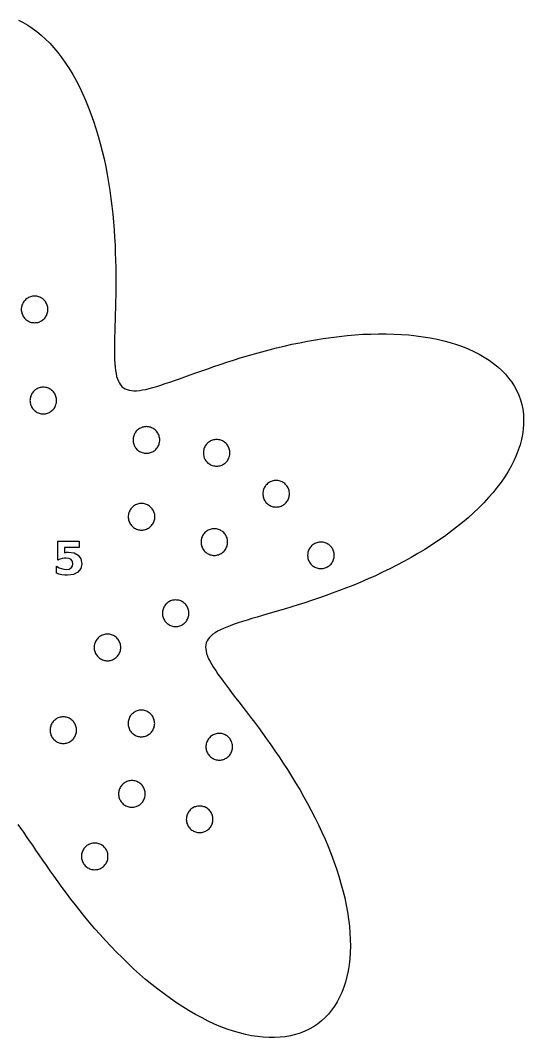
# Model space of a CAD drawing. Header units: millimetres. Extents: x 0 to 471, y 12 to 280.
# Drawn here: x 183.6 to 236.6, y 172.3 to 279.3 of the extents above; entities that cross this region are included whole.
import ezdxf

# ---------------------------------------------------------------- set-up
doc = ezdxf.new("R2010")
doc.units = ezdxf.units.MM
doc.layers.add('CUT', color=1, linetype='Continuous')
doc.layers.add('ENGRAVE', color=7, linetype='Continuous')

msp = doc.modelspace()

# ---------------------------------------------------------------- linework, layer by layer
at = {"layer": 'CUT'}
msp.add_lwpolyline([(183.44, 279.33), (183.93, 279.09), (184.42, 278.81), (184.9, 278.5), (185.37, 278.16), (185.84, 277.78), (186.29, 277.36), (186.74, 276.92), (187.17, 276.44), (187.59, 275.94), (188, 275.4), (188.4, 274.84), (188.79, 274.25), (189.16, 273.64), (189.52, 273), (189.86, 272.33), (190.19, 271.65), (190.5, 270.94), (190.8, 270.22), (191.08, 269.48), (191.35, 268.72), (191.6, 267.95), (191.84, 267.16), (192.06, 266.37), (192.27, 265.56), (192.45, 264.75), (192.63, 263.93), (192.79, 263.1), (192.93, 262.27), (193.06, 261.44), (193.18, 260.6), (193.28, 259.77), (193.37, 258.94), (193.45, 258.12), (193.51, 257.3), (193.56, 256.49), (193.61, 255.68), (193.64, 254.89), (193.66, 254.11), (193.68, 253.34), (193.69, 252.58), (193.69, 251.84), (193.69, 251.12), (193.68, 250.41), (193.67, 249.72), (193.65, 249.05), (193.63, 248.41), (193.62, 247.78), (193.6, 247.18), (193.58, 246.59), (193.57, 246.04), (193.56, 245.5), (193.55, 245), (193.55, 244.51), (193.55, 244.06), (193.57, 243.63), (193.59, 243.22), (193.62, 242.85), (193.66, 242.5), (193.72, 242.18), (193.78, 241.88), (193.86, 241.61), (193.96, 241.37), (194.07, 241.16), (194.19, 240.97), (194.34, 240.81), (194.5, 240.67), (194.68, 240.56), (194.87, 240.48), (195.09, 240.42), (195.33, 240.38), (195.59, 240.36), (195.87, 240.37), (196.17, 240.4), (196.49, 240.45), (196.84, 240.51), (197.2, 240.6), (197.59, 240.7), (198.01, 240.82), (198.44, 240.96), (198.9, 241.11), (199.38, 241.27), (199.88, 241.45), (200.41, 241.63), (200.96, 241.83), (201.53, 242.03), (202.12, 242.24), (202.73, 242.46), (203.36, 242.68), (204.01, 242.9), (204.68, 243.13), (205.37, 243.36), (206.07, 243.59), (206.79, 243.81), (207.53, 244.03), (208.28, 244.25), (209.05, 244.47), (209.82, 244.67), (210.61, 244.87), (211.41, 245.07), (212.22, 245.25), (213.04, 245.42), (213.86, 245.58), (214.69, 245.73), (215.52, 245.86), (216.35, 245.98), (217.19, 246.08), (218.02, 246.17), (218.86, 246.24), (219.69, 246.3), (220.51, 246.33), (221.33, 246.35), (222.14, 246.35), (222.95, 246.33), (223.74, 246.29), (224.52, 246.23), (225.29, 246.15), (226.04, 246.05), (226.78, 245.93), (227.49, 245.78), (228.19, 245.62), (228.87, 245.44), (229.53, 245.23), (230.17, 245.01), (230.78, 244.76), (231.37, 244.49), (231.93, 244.21), (232.46, 243.9), (232.96, 243.58), (233.44, 243.24), (233.88, 242.88), (234.29, 242.5), (234.68, 242.1), (235.02, 241.69), (235.34, 241.26), (235.62, 240.82), (235.87, 240.37), (236.08, 239.9), (236.26, 239.42), (236.4, 238.92), (236.5, 238.42), (236.57, 237.91), (236.6, 237.38), (236.6, 236.85), (236.56, 236.31), (236.48, 235.77), (236.37, 235.22), (236.22, 234.67), (236.04, 234.11), (235.82, 233.55), (235.57, 232.99), (235.28, 232.43), (234.97, 231.87), (234.62, 231.32), (234.23, 230.76), (233.82, 230.21), (233.38, 229.66), (232.91, 229.12), (232.41, 228.58), (231.89, 228.05), (231.34, 227.52), (230.77, 227.01), (230.17, 226.5), (229.55, 226), (228.91, 225.51), (228.26, 225.03), (227.58, 224.57), (226.89, 224.11), (226.19, 223.67), (225.47, 223.23), (224.75, 222.82), (224.01, 222.41), (223.27, 222.01), (222.51, 221.63), (221.76, 221.27), (221, 220.91), (220.24, 220.57), (220.24, 220.57), (219.48, 220.24), (218.72, 219.93), (217.96, 219.63), (217.21, 219.34), (216.47, 219.06), (215.73, 218.8), (215, 218.54), (214.29, 218.3), (213.58, 218.07), (212.89, 217.85), (212.22, 217.64), (211.56, 217.44), (210.92, 217.25), (210.3, 217.06), (209.7, 216.89), (209.12, 216.72), (208.56, 216.55), (208.02, 216.4), (207.51, 216.24), (207.03, 216.09), (206.57, 215.94), (206.14, 215.8), (205.73, 215.65), (205.36, 215.5), (205.01, 215.36), (204.69, 215.21), (204.4, 215.06), (204.14, 214.9), (203.91, 214.75), (203.71, 214.58), (203.54, 214.41), (203.4, 214.23), (203.29, 214.05), (203.21, 213.85), (203.16, 213.65), (203.14, 213.43), (203.15, 213.21), (203.19, 212.97), (203.25, 212.72), (203.35, 212.46), (203.46, 212.18), (203.61, 211.89), (203.78, 211.58), (203.98, 211.26), (204.2, 210.92), (204.44, 210.56), (204.7, 210.19), (204.99, 209.8), (205.29, 209.39), (205.61, 208.97), (205.95, 208.53), (206.3, 208.07), (206.67, 207.59), (207.06, 207.09), (207.45, 206.58), (207.86, 206.04), (208.27, 205.5), (208.69, 204.93), (209.12, 204.35), (209.56, 203.75), (209.99, 203.13), (210.43, 202.5), (210.87, 201.85), (211.31, 201.19), (211.75, 200.51), (212.19, 199.82), (212.61, 199.12), (213.04, 198.41), (213.45, 197.69), (213.86, 196.95), (214.25, 196.21), (214.64, 195.46), (215.01, 194.71), (215.37, 193.94), (215.71, 193.18), (216.03, 192.41), (216.34, 191.63), (216.63, 190.86), (216.9, 190.09), (217.15, 189.31), (217.38, 188.54), (217.59, 187.78), (217.77, 187.02), (217.93, 186.26), (218.07, 185.52), (218.18, 184.78), (218.27, 184.05), (218.33, 183.33), (218.36, 182.63), (218.37, 181.94), (218.35, 181.27), (218.31, 180.61), (218.24, 179.97), (218.14, 179.35), (218.01, 178.75), (217.86, 178.17), (217.68, 177.61), (217.48, 177.08), (217.24, 176.57), (216.99, 176.08), (216.7, 175.62), (216.39, 175.19), (216.06, 174.79), (215.7, 174.41), (215.32, 174.07), (214.92, 173.75), (214.49, 173.46), (214.05, 173.21), (213.58, 172.99), (213.09, 172.79), (212.59, 172.63), (212.06, 172.51), (211.52, 172.41), (210.97, 172.35), (210.39, 172.32), (209.81, 172.32), (209.21, 172.35), (208.6, 172.42), (207.98, 172.52), (207.35, 172.65), (206.71, 172.81), (206.06, 173), (205.41, 173.22), (204.75, 173.47), (204.09, 173.75), (203.42, 174.05), (202.76, 174.39), (202.09, 174.75), (201.42, 175.14), (200.75, 175.55), (200.09, 175.98), (199.43, 176.44), (198.77, 176.91), (198.12, 177.41), (197.47, 177.92), (196.83, 178.45), (196.2, 179), (195.57, 179.56), (194.96, 180.14), (194.36, 180.73), (193.76, 181.32), (193.18, 181.93), (192.61, 182.54), (192.05, 183.16), (191.5, 183.78), (190.97, 184.41), (190.44, 185.03), (189.94, 185.66), (189.44, 186.28), (188.97, 186.9), (188.5, 187.51), (188.05, 188.12), (187.61, 188.72), (187.19, 189.31), (186.78, 189.88), (186.39, 190.45), (186.01, 191), (185.64, 191.53), (185.29, 192.05), (184.95, 192.55), (184.62, 193.03), (184.3, 193.49), (184, 193.92), (183.7, 194.34), (183.42, 194.73)], dxfattribs=at)
for points in [[(186.44, 248.39), (186.48, 248.49), (186.51, 248.6), (186.53, 248.7), (186.55, 248.81), (186.55, 248.92), (186.55, 249.03), (186.53, 249.14), (186.51, 249.25), (186.48, 249.36), (186.44, 249.46), (186.4, 249.56), (186.34, 249.65), (186.28, 249.75), (186.21, 249.83), (186.14, 249.91), (186.06, 249.99), (185.97, 250.06), (185.88, 250.12), (185.78, 250.17), (185.69, 250.22), (185.58, 250.25), (185.48, 250.28), (185.37, 250.31), (185.26, 250.32), (185.15, 250.32), (185.04, 250.32), (184.93, 250.31), (184.82, 250.28), (184.72, 250.25), (184.61, 250.22), (184.51, 250.17), (184.42, 250.12), (184.33, 250.06), (184.24, 249.99), (184.16, 249.91), (184.08, 249.83), (184.02, 249.75), (183.96, 249.65), (183.9, 249.56), (183.86, 249.46), (183.82, 249.36), (183.79, 249.25), (183.77, 249.14), (183.75, 249.03), (183.75, 248.92), (183.75, 248.81), (183.77, 248.7), (183.79, 248.6), (183.82, 248.49), (183.86, 248.39), (183.9, 248.29), (183.96, 248.19), (184.02, 248.1), (184.08, 248.01), (184.16, 247.93), (184.24, 247.86), (184.33, 247.79), (184.42, 247.73), (184.51, 247.68), (184.61, 247.63), (184.72, 247.59), (184.82, 247.56), (184.93, 247.54), (185.04, 247.53), (185.15, 247.52), (185.26, 247.53), (185.37, 247.54), (185.48, 247.56), (185.58, 247.59), (185.69, 247.63), (185.78, 247.68), (185.88, 247.73), (185.97, 247.79), (186.06, 247.86), (186.14, 247.93), (186.21, 248.01), (186.28, 248.1), (186.34, 248.19), (186.4, 248.29), (186.44, 248.39)], [(187.39, 238.9), (187.42, 239.01), (187.45, 239.11), (187.46, 239.22), (187.46, 239.33), (187.46, 239.44), (187.45, 239.55), (187.42, 239.66), (187.39, 239.77), (187.36, 239.87), (187.31, 239.97), (187.26, 240.07), (187.2, 240.16), (187.13, 240.24), (187.05, 240.32), (186.97, 240.4), (186.89, 240.47), (186.79, 240.53), (186.7, 240.58), (186.6, 240.63), (186.5, 240.67), (186.39, 240.69), (186.28, 240.72), (186.17, 240.73), (186.06, 240.73), (185.95, 240.73), (185.84, 240.72), (185.74, 240.69), (185.63, 240.67), (185.53, 240.63), (185.43, 240.58), (185.33, 240.53), (185.24, 240.47), (185.15, 240.4), (185.07, 240.32), (185, 240.24), (184.93, 240.16), (184.87, 240.07), (184.82, 239.97), (184.77, 239.87), (184.73, 239.77), (184.7, 239.66), (184.68, 239.55), (184.67, 239.44), (184.66, 239.33), (184.67, 239.22), (184.68, 239.11), (184.7, 239.01), (184.73, 238.9), (184.77, 238.8), (184.82, 238.7), (184.87, 238.6), (184.93, 238.51), (185, 238.42), (185.07, 238.34), (185.15, 238.27), (185.24, 238.2), (185.33, 238.14), (185.43, 238.09), (185.53, 238.04), (185.63, 238), (185.74, 237.97), (185.84, 237.95), (185.95, 237.94), (186.06, 237.93), (186.17, 237.94), (186.28, 237.95), (186.39, 237.97), (186.5, 238), (186.6, 238.04), (186.7, 238.09), (186.79, 238.14), (186.89, 238.2), (186.97, 238.27), (187.05, 238.34), (187.13, 238.42), (187.2, 238.51), (187.26, 238.6), (187.31, 238.7), (187.36, 238.8), (187.39, 238.9)], [(198.24, 234.75), (198.27, 234.86), (198.3, 234.97), (198.31, 235.08), (198.31, 235.19), (198.31, 235.3), (198.3, 235.41), (198.27, 235.51), (198.24, 235.62), (198.21, 235.72), (198.16, 235.82), (198.11, 235.92), (198.05, 236.01), (197.98, 236.1), (197.9, 236.18), (197.82, 236.25), (197.74, 236.32), (197.64, 236.38), (197.55, 236.43), (197.45, 236.48), (197.35, 236.52), (197.24, 236.55), (197.13, 236.57), (197.02, 236.58), (196.91, 236.59), (196.8, 236.58), (196.69, 236.57), (196.59, 236.55), (196.48, 236.52), (196.38, 236.48), (196.28, 236.43), (196.18, 236.38), (196.09, 236.32), (196, 236.25), (195.92, 236.18), (195.85, 236.1), (195.78, 236.01), (195.72, 235.92), (195.67, 235.82), (195.62, 235.72), (195.58, 235.62), (195.55, 235.51), (195.53, 235.41), (195.52, 235.3), (195.51, 235.19), (195.52, 235.08), (195.53, 234.97), (195.55, 234.86), (195.58, 234.75), (195.62, 234.65), (195.67, 234.55), (195.72, 234.46), (195.78, 234.36), (195.85, 234.28), (195.92, 234.2), (196, 234.12), (196.09, 234.05), (196.18, 233.99), (196.28, 233.94), (196.38, 233.89), (196.48, 233.86), (196.59, 233.83), (196.69, 233.8), (196.8, 233.79), (196.91, 233.79), (197.02, 233.79), (197.13, 233.8), (197.24, 233.83), (197.35, 233.86), (197.45, 233.89), (197.55, 233.94), (197.64, 233.99), (197.74, 234.05), (197.82, 234.12), (197.9, 234.2), (197.98, 234.28), (198.05, 234.36), (198.11, 234.46), (198.16, 234.55), (198.21, 234.65), (198.24, 234.75)], [(205.63, 233.4), (205.66, 233.5), (205.68, 233.61), (205.69, 233.72), (205.7, 233.83), (205.69, 233.94), (205.68, 234.05), (205.66, 234.16), (205.63, 234.26), (205.59, 234.36), (205.55, 234.46), (205.49, 234.56), (205.43, 234.65), (205.36, 234.74), (205.29, 234.82), (205.21, 234.89), (205.12, 234.96), (205.03, 235.02), (204.93, 235.08), (204.83, 235.12), (204.73, 235.16), (204.63, 235.19), (204.52, 235.21), (204.41, 235.22), (204.3, 235.23), (204.19, 235.22), (204.08, 235.21), (203.97, 235.19), (203.87, 235.16), (203.76, 235.12), (203.66, 235.08), (203.57, 235.02), (203.48, 234.96), (203.39, 234.89), (203.31, 234.82), (203.23, 234.74), (203.17, 234.65), (203.1, 234.56), (203.05, 234.46), (203, 234.36), (202.97, 234.26), (202.94, 234.16), (202.92, 234.05), (202.9, 233.94), (202.9, 233.83), (202.9, 233.72), (202.92, 233.61), (202.94, 233.5), (202.97, 233.4), (203, 233.29), (203.05, 233.19), (203.1, 233.1), (203.17, 233.01), (203.23, 232.92), (203.31, 232.84), (203.39, 232.76), (203.48, 232.7), (203.57, 232.64), (203.66, 232.58), (203.76, 232.54), (203.87, 232.5), (203.97, 232.47), (204.08, 232.45), (204.19, 232.43), (204.3, 232.43), (204.41, 232.43), (204.52, 232.45), (204.63, 232.47), (204.73, 232.5), (204.83, 232.54), (204.93, 232.58), (205.03, 232.64), (205.12, 232.7), (205.21, 232.76), (205.29, 232.84), (205.36, 232.92), (205.43, 233.01), (205.49, 233.1), (205.55, 233.19), (205.59, 233.29), (205.63, 233.4)], [(211.89, 229.1), (211.92, 229.21), (211.94, 229.31), (211.95, 229.42), (211.96, 229.53), (211.95, 229.64), (211.94, 229.75), (211.92, 229.86), (211.89, 229.97), (211.85, 230.07), (211.81, 230.17), (211.75, 230.26), (211.69, 230.36), (211.62, 230.44), (211.55, 230.52), (211.47, 230.6), (211.38, 230.67), (211.29, 230.73), (211.19, 230.78), (211.09, 230.83), (210.99, 230.86), (210.89, 230.89), (210.78, 230.92), (210.67, 230.93), (210.56, 230.93), (210.45, 230.93), (210.34, 230.92), (210.23, 230.89), (210.13, 230.86), (210.02, 230.83), (209.92, 230.78), (209.83, 230.73), (209.74, 230.67), (209.65, 230.6), (209.57, 230.52), (209.49, 230.44), (209.43, 230.36), (209.37, 230.26), (209.31, 230.17), (209.27, 230.07), (209.23, 229.97), (209.2, 229.86), (209.18, 229.75), (209.16, 229.64), (209.16, 229.53), (209.16, 229.42), (209.18, 229.31), (209.2, 229.21), (209.23, 229.1), (209.27, 229), (209.31, 228.9), (209.37, 228.8), (209.43, 228.71), (209.49, 228.62), (209.57, 228.54), (209.65, 228.47), (209.74, 228.4), (209.83, 228.34), (209.92, 228.29), (210.02, 228.24), (210.13, 228.2), (210.23, 228.17), (210.34, 228.15), (210.45, 228.14), (210.56, 228.13), (210.67, 228.14), (210.78, 228.15), (210.89, 228.17), (210.99, 228.2), (211.09, 228.24), (211.19, 228.29), (211.29, 228.34), (211.38, 228.4), (211.47, 228.47), (211.55, 228.54), (211.62, 228.62), (211.69, 228.71), (211.75, 228.8), (211.81, 228.9), (211.85, 229), (211.89, 229.1)], [(197.73, 226.68), (197.76, 226.78), (197.78, 226.89), (197.79, 227), (197.79, 227.11), (197.79, 227.22), (197.78, 227.33), (197.76, 227.44), (197.73, 227.54), (197.69, 227.64), (197.64, 227.74), (197.59, 227.84), (197.53, 227.93), (197.46, 228.02), (197.38, 228.1), (197.3, 228.17), (197.22, 228.24), (197.13, 228.3), (197.03, 228.36), (196.93, 228.4), (196.83, 228.44), (196.72, 228.47), (196.61, 228.49), (196.5, 228.5), (196.39, 228.51), (196.28, 228.5), (196.17, 228.49), (196.07, 228.47), (195.96, 228.44), (195.86, 228.4), (195.76, 228.36), (195.66, 228.3), (195.57, 228.24), (195.48, 228.17), (195.4, 228.1), (195.33, 228.02), (195.26, 227.93), (195.2, 227.84), (195.15, 227.74), (195.1, 227.64), (195.06, 227.54), (195.03, 227.44), (195.01, 227.33), (195, 227.22), (194.99, 227.11), (195, 227), (195.01, 226.89), (195.03, 226.78), (195.06, 226.68), (195.1, 226.57), (195.15, 226.47), (195.2, 226.38), (195.26, 226.29), (195.33, 226.2), (195.4, 226.12), (195.48, 226.04), (195.57, 225.98), (195.66, 225.92), (195.76, 225.86), (195.86, 225.82), (195.96, 225.78), (196.07, 225.75), (196.17, 225.73), (196.28, 225.71), (196.39, 225.71), (196.5, 225.71), (196.61, 225.73), (196.72, 225.75), (196.83, 225.78), (196.93, 225.82), (197.03, 225.86), (197.13, 225.92), (197.22, 225.98), (197.3, 226.04), (197.38, 226.12), (197.46, 226.2), (197.53, 226.29), (197.59, 226.38), (197.64, 226.47), (197.69, 226.57), (197.73, 226.68)], [(205.39, 224.02), (205.42, 224.12), (205.44, 224.23), (205.45, 224.34), (205.46, 224.45), (205.45, 224.56), (205.44, 224.67), (205.42, 224.78), (205.39, 224.88), (205.35, 224.99), (205.3, 225.09), (205.25, 225.18), (205.19, 225.27), (205.12, 225.36), (205.05, 225.44), (204.96, 225.51), (204.88, 225.58), (204.79, 225.64), (204.69, 225.7), (204.59, 225.74), (204.49, 225.78), (204.38, 225.81), (204.27, 225.83), (204.17, 225.85), (204.06, 225.85), (203.95, 225.85), (203.84, 225.83), (203.73, 225.81), (203.62, 225.78), (203.52, 225.74), (203.42, 225.7), (203.32, 225.64), (203.23, 225.58), (203.15, 225.51), (203.07, 225.44), (202.99, 225.36), (202.92, 225.27), (202.86, 225.18), (202.81, 225.09), (202.76, 224.99), (202.72, 224.88), (202.69, 224.78), (202.67, 224.67), (202.66, 224.56), (202.66, 224.45), (202.66, 224.34), (202.67, 224.23), (202.69, 224.12), (202.72, 224.02), (202.76, 223.91), (202.81, 223.81), (202.86, 223.72), (202.92, 223.63), (202.99, 223.54), (203.07, 223.46), (203.15, 223.39), (203.23, 223.32), (203.32, 223.26), (203.42, 223.2), (203.52, 223.16), (203.62, 223.12), (203.73, 223.09), (203.84, 223.07), (203.95, 223.05), (204.06, 223.05), (204.17, 223.05), (204.27, 223.07), (204.38, 223.09), (204.49, 223.12), (204.59, 223.16), (204.69, 223.2), (204.79, 223.26), (204.88, 223.32), (204.96, 223.39), (205.05, 223.46), (205.12, 223.54), (205.19, 223.63), (205.25, 223.72), (205.3, 223.81), (205.35, 223.91), (205.39, 224.02)], [(216.61, 222.62), (216.64, 222.72), (216.66, 222.83), (216.67, 222.94), (216.67, 223.05), (216.67, 223.16), (216.66, 223.27), (216.64, 223.38), (216.61, 223.48), (216.57, 223.59), (216.52, 223.69), (216.47, 223.78), (216.41, 223.87), (216.34, 223.96), (216.26, 224.04), (216.18, 224.11), (216.1, 224.18), (216.01, 224.24), (215.91, 224.3), (215.81, 224.34), (215.71, 224.38), (215.6, 224.41), (215.49, 224.43), (215.38, 224.45), (215.27, 224.45), (215.16, 224.45), (215.05, 224.43), (214.95, 224.41), (214.84, 224.38), (214.74, 224.34), (214.64, 224.3), (214.54, 224.24), (214.45, 224.18), (214.36, 224.11), (214.28, 224.04), (214.21, 223.96), (214.14, 223.87), (214.08, 223.78), (214.03, 223.69), (213.98, 223.59), (213.94, 223.48), (213.91, 223.38), (213.89, 223.27), (213.88, 223.16), (213.87, 223.05), (213.88, 222.94), (213.89, 222.83), (213.91, 222.72), (213.94, 222.62), (213.98, 222.51), (214.03, 222.41), (214.08, 222.32), (214.14, 222.23), (214.21, 222.14), (214.28, 222.06), (214.36, 221.99), (214.45, 221.92), (214.54, 221.86), (214.64, 221.8), (214.74, 221.76), (214.84, 221.72), (214.95, 221.69), (215.05, 221.67), (215.16, 221.65), (215.27, 221.65), (215.38, 221.65), (215.49, 221.67), (215.6, 221.69), (215.71, 221.72), (215.81, 221.76), (215.91, 221.8), (216.01, 221.86), (216.1, 221.92), (216.18, 221.99), (216.26, 222.06), (216.34, 222.14), (216.41, 222.23), (216.47, 222.32), (216.52, 222.41), (216.57, 222.51), (216.61, 222.62)], [(201.32, 216.53), (201.35, 216.63), (201.37, 216.74), (201.39, 216.85), (201.39, 216.96), (201.39, 217.07), (201.37, 217.18), (201.35, 217.29), (201.32, 217.39), (201.28, 217.49), (201.24, 217.59), (201.18, 217.69), (201.12, 217.78), (201.05, 217.87), (200.98, 217.95), (200.9, 218.02), (200.81, 218.09), (200.72, 218.15), (200.63, 218.21), (200.53, 218.25), (200.42, 218.29), (200.32, 218.32), (200.21, 218.34), (200.1, 218.35), (199.99, 218.36), (199.88, 218.35), (199.77, 218.34), (199.66, 218.32), (199.56, 218.29), (199.45, 218.25), (199.35, 218.21), (199.26, 218.15), (199.17, 218.09), (199.08, 218.02), (199, 217.95), (198.93, 217.87), (198.86, 217.78), (198.8, 217.69), (198.74, 217.59), (198.7, 217.49), (198.66, 217.39), (198.63, 217.29), (198.61, 217.18), (198.59, 217.07), (198.59, 216.96), (198.59, 216.85), (198.61, 216.74), (198.63, 216.63), (198.66, 216.53), (198.7, 216.42), (198.74, 216.32), (198.8, 216.23), (198.86, 216.14), (198.93, 216.05), (199, 215.97), (199.08, 215.89), (199.17, 215.83), (199.26, 215.77), (199.35, 215.71), (199.45, 215.67), (199.56, 215.63), (199.66, 215.6), (199.77, 215.58), (199.88, 215.56), (199.99, 215.56), (200.1, 215.56), (200.21, 215.58), (200.32, 215.6), (200.42, 215.63), (200.53, 215.67), (200.63, 215.71), (200.72, 215.77), (200.81, 215.83), (200.9, 215.89), (200.98, 215.97), (201.05, 216.05), (201.12, 216.14), (201.18, 216.23), (201.24, 216.32), (201.28, 216.42), (201.32, 216.53)], [(194.15, 212.93), (194.18, 213.04), (194.2, 213.15), (194.21, 213.26), (194.22, 213.37), (194.21, 213.48), (194.2, 213.58), (194.18, 213.69), (194.15, 213.8), (194.11, 213.9), (194.06, 214), (194.01, 214.1), (193.95, 214.19), (193.88, 214.27), (193.81, 214.36), (193.73, 214.43), (193.64, 214.5), (193.55, 214.56), (193.45, 214.61), (193.35, 214.66), (193.25, 214.7), (193.14, 214.73), (193.04, 214.75), (192.93, 214.76), (192.82, 214.77), (192.71, 214.76), (192.6, 214.75), (192.49, 214.73), (192.38, 214.7), (192.28, 214.66), (192.18, 214.61), (192.09, 214.56), (191.99, 214.5), (191.91, 214.43), (191.83, 214.36), (191.75, 214.27), (191.68, 214.19), (191.62, 214.1), (191.57, 214), (191.52, 213.9), (191.49, 213.8), (191.46, 213.69), (191.43, 213.58), (191.42, 213.48), (191.42, 213.37), (191.42, 213.26), (191.43, 213.15), (191.46, 213.04), (191.49, 212.93), (191.52, 212.83), (191.57, 212.73), (191.62, 212.63), (191.68, 212.54), (191.75, 212.46), (191.83, 212.38), (191.91, 212.3), (191.99, 212.23), (192.09, 212.17), (192.18, 212.12), (192.28, 212.07), (192.38, 212.03), (192.49, 212), (192.6, 211.98), (192.71, 211.97), (192.82, 211.97), (192.93, 211.97), (193.04, 211.98), (193.14, 212), (193.25, 212.03), (193.35, 212.07), (193.45, 212.12), (193.55, 212.17), (193.64, 212.23), (193.73, 212.3), (193.81, 212.38), (193.88, 212.46), (193.95, 212.54), (194.01, 212.63), (194.06, 212.73), (194.11, 212.83), (194.15, 212.93)], [(197.71, 204.93), (197.74, 205.04), (197.76, 205.14), (197.77, 205.25), (197.78, 205.36), (197.77, 205.47), (197.76, 205.58), (197.74, 205.69), (197.71, 205.8), (197.67, 205.9), (197.63, 206), (197.57, 206.09), (197.51, 206.19), (197.44, 206.27), (197.37, 206.35), (197.29, 206.43), (197.2, 206.5), (197.11, 206.56), (197.01, 206.61), (196.91, 206.66), (196.81, 206.69), (196.7, 206.72), (196.6, 206.75), (196.49, 206.76), (196.38, 206.76), (196.27, 206.76), (196.16, 206.75), (196.05, 206.72), (195.95, 206.69), (195.84, 206.66), (195.74, 206.61), (195.65, 206.56), (195.55, 206.5), (195.47, 206.43), (195.39, 206.35), (195.31, 206.27), (195.25, 206.19), (195.18, 206.09), (195.13, 206), (195.08, 205.9), (195.05, 205.8), (195.02, 205.69), (195, 205.58), (194.98, 205.47), (194.98, 205.36), (194.98, 205.25), (195, 205.14), (195.02, 205.04), (195.05, 204.93), (195.08, 204.83), (195.13, 204.73), (195.18, 204.63), (195.25, 204.54), (195.31, 204.45), (195.39, 204.37), (195.47, 204.3), (195.55, 204.23), (195.65, 204.17), (195.74, 204.12), (195.84, 204.07), (195.95, 204.03), (196.05, 204), (196.16, 203.98), (196.27, 203.97), (196.38, 203.96), (196.49, 203.97), (196.6, 203.98), (196.7, 204), (196.81, 204.03), (196.91, 204.07), (197.01, 204.12), (197.11, 204.17), (197.2, 204.23), (197.29, 204.3), (197.37, 204.37), (197.44, 204.45), (197.51, 204.54), (197.57, 204.63), (197.63, 204.73), (197.67, 204.83), (197.71, 204.93)], [(189.5, 204.23), (189.53, 204.34), (189.55, 204.44), (189.56, 204.55), (189.57, 204.66), (189.56, 204.77), (189.55, 204.88), (189.53, 204.99), (189.5, 205.09), (189.46, 205.2), (189.41, 205.3), (189.36, 205.39), (189.3, 205.48), (189.23, 205.57), (189.16, 205.65), (189.08, 205.73), (188.99, 205.79), (188.9, 205.86), (188.8, 205.91), (188.7, 205.96), (188.6, 205.99), (188.49, 206.02), (188.39, 206.04), (188.28, 206.06), (188.17, 206.06), (188.06, 206.06), (187.95, 206.04), (187.84, 206.02), (187.73, 205.99), (187.63, 205.96), (187.53, 205.91), (187.44, 205.86), (187.34, 205.79), (187.26, 205.73), (187.18, 205.65), (187.1, 205.57), (187.03, 205.48), (186.97, 205.39), (186.92, 205.3), (186.87, 205.2), (186.84, 205.09), (186.81, 204.99), (186.78, 204.88), (186.77, 204.77), (186.77, 204.66), (186.77, 204.55), (186.78, 204.44), (186.81, 204.34), (186.84, 204.23), (186.87, 204.13), (186.92, 204.03), (186.97, 203.93), (187.03, 203.84), (187.1, 203.75), (187.18, 203.67), (187.26, 203.6), (187.34, 203.53), (187.44, 203.47), (187.53, 203.41), (187.63, 203.37), (187.73, 203.33), (187.84, 203.3), (187.95, 203.28), (188.06, 203.27), (188.17, 203.26), (188.28, 203.27), (188.39, 203.28), (188.49, 203.3), (188.6, 203.33), (188.7, 203.37), (188.8, 203.41), (188.9, 203.47), (188.99, 203.53), (189.08, 203.6), (189.16, 203.67), (189.23, 203.75), (189.3, 203.84), (189.36, 203.93), (189.41, 204.03), (189.46, 204.13), (189.5, 204.23)], [(205.91, 202.48), (205.94, 202.59), (205.96, 202.7), (205.97, 202.81), (205.98, 202.91), (205.97, 203.02), (205.96, 203.13), (205.94, 203.24), (205.91, 203.35), (205.87, 203.45), (205.82, 203.55), (205.77, 203.65), (205.71, 203.74), (205.64, 203.82), (205.57, 203.9), (205.49, 203.98), (205.4, 204.05), (205.31, 204.11), (205.21, 204.16), (205.11, 204.21), (205.01, 204.25), (204.9, 204.28), (204.8, 204.3), (204.69, 204.31), (204.58, 204.31), (204.47, 204.31), (204.36, 204.3), (204.25, 204.28), (204.14, 204.25), (204.04, 204.21), (203.94, 204.16), (203.84, 204.11), (203.75, 204.05), (203.67, 203.98), (203.59, 203.9), (203.51, 203.82), (203.44, 203.74), (203.38, 203.65), (203.33, 203.55), (203.28, 203.45), (203.24, 203.35), (203.21, 203.24), (203.19, 203.13), (203.18, 203.02), (203.18, 202.91), (203.18, 202.81), (203.19, 202.7), (203.21, 202.59), (203.24, 202.48), (203.28, 202.38), (203.33, 202.28), (203.38, 202.18), (203.44, 202.09), (203.51, 202.01), (203.59, 201.92), (203.67, 201.85), (203.75, 201.78), (203.84, 201.72), (203.94, 201.67), (204.04, 201.62), (204.14, 201.58), (204.25, 201.55), (204.36, 201.53), (204.47, 201.52), (204.58, 201.51), (204.69, 201.52), (204.8, 201.53), (204.9, 201.55), (205.01, 201.58), (205.11, 201.62), (205.21, 201.67), (205.31, 201.72), (205.4, 201.78), (205.49, 201.85), (205.57, 201.92), (205.64, 202.01), (205.71, 202.09), (205.77, 202.18), (205.82, 202.28), (205.87, 202.38), (205.91, 202.48)], [(196.72, 197.52), (196.75, 197.63), (196.77, 197.74), (196.78, 197.85), (196.79, 197.96), (196.78, 198.07), (196.77, 198.17), (196.75, 198.28), (196.72, 198.39), (196.68, 198.49), (196.63, 198.59), (196.58, 198.69), (196.52, 198.78), (196.45, 198.86), (196.38, 198.95), (196.29, 199.02), (196.21, 199.09), (196.12, 199.15), (196.02, 199.2), (195.92, 199.25), (195.82, 199.29), (195.71, 199.32), (195.6, 199.34), (195.5, 199.35), (195.39, 199.36), (195.28, 199.35), (195.17, 199.34), (195.06, 199.32), (194.95, 199.29), (194.85, 199.25), (194.75, 199.2), (194.65, 199.15), (194.56, 199.09), (194.48, 199.02), (194.4, 198.95), (194.32, 198.86), (194.25, 198.78), (194.19, 198.69), (194.14, 198.59), (194.09, 198.49), (194.05, 198.39), (194.02, 198.28), (194, 198.17), (193.99, 198.07), (193.99, 197.96), (193.99, 197.85), (194, 197.74), (194.02, 197.63), (194.05, 197.52), (194.09, 197.42), (194.14, 197.32), (194.19, 197.22), (194.25, 197.13), (194.32, 197.05), (194.4, 196.97), (194.48, 196.89), (194.56, 196.82), (194.65, 196.76), (194.75, 196.71), (194.85, 196.66), (194.95, 196.62), (195.06, 196.59), (195.17, 196.57), (195.28, 196.56), (195.39, 196.56), (195.5, 196.56), (195.6, 196.57), (195.71, 196.59), (195.82, 196.62), (195.92, 196.66), (196.02, 196.71), (196.12, 196.76), (196.21, 196.82), (196.29, 196.89), (196.38, 196.97), (196.45, 197.05), (196.52, 197.13), (196.58, 197.22), (196.63, 197.32), (196.68, 197.42), (196.72, 197.52)], [(203.85, 194.85), (203.88, 194.96), (203.9, 195.06), (203.91, 195.17), (203.91, 195.28), (203.91, 195.39), (203.9, 195.5), (203.88, 195.61), (203.85, 195.71), (203.81, 195.82), (203.76, 195.92), (203.71, 196.01), (203.65, 196.1), (203.58, 196.19), (203.5, 196.27), (203.42, 196.35), (203.34, 196.41), (203.25, 196.48), (203.15, 196.53), (203.05, 196.58), (202.95, 196.61), (202.84, 196.64), (202.73, 196.66), (202.62, 196.68), (202.51, 196.68), (202.4, 196.68), (202.3, 196.66), (202.19, 196.64), (202.08, 196.61), (201.98, 196.58), (201.88, 196.53), (201.78, 196.48), (201.69, 196.41), (201.6, 196.35), (201.52, 196.27), (201.45, 196.19), (201.38, 196.1), (201.32, 196.01), (201.27, 195.92), (201.22, 195.82), (201.18, 195.71), (201.15, 195.61), (201.13, 195.5), (201.12, 195.39), (201.11, 195.28), (201.12, 195.17), (201.13, 195.06), (201.15, 194.96), (201.18, 194.85), (201.22, 194.75), (201.27, 194.65), (201.32, 194.55), (201.38, 194.46), (201.45, 194.37), (201.52, 194.29), (201.6, 194.22), (201.69, 194.15), (201.78, 194.09), (201.88, 194.03), (201.98, 193.99), (202.08, 193.95), (202.19, 193.92), (202.3, 193.9), (202.4, 193.89), (202.51, 193.88), (202.62, 193.89), (202.73, 193.9), (202.84, 193.92), (202.95, 193.95), (203.05, 193.99), (203.15, 194.03), (203.25, 194.09), (203.34, 194.15), (203.42, 194.22), (203.5, 194.29), (203.58, 194.37), (203.65, 194.46), (203.71, 194.55), (203.76, 194.65), (203.81, 194.75), (203.85, 194.85)], [(192.81, 190.95), (192.84, 191.06), (192.86, 191.17), (192.87, 191.27), (192.87, 191.38), (192.87, 191.49), (192.86, 191.6), (192.84, 191.71), (192.81, 191.82), (192.77, 191.92), (192.72, 192.02), (192.67, 192.12), (192.61, 192.21), (192.54, 192.29), (192.46, 192.37), (192.38, 192.45), (192.3, 192.52), (192.21, 192.58), (192.11, 192.63), (192.01, 192.68), (191.91, 192.72), (191.8, 192.75), (191.69, 192.77), (191.58, 192.78), (191.47, 192.78), (191.36, 192.78), (191.26, 192.77), (191.15, 192.75), (191.04, 192.72), (190.94, 192.68), (190.84, 192.63), (190.74, 192.58), (190.65, 192.52), (190.57, 192.45), (190.48, 192.37), (190.41, 192.29), (190.34, 192.21), (190.28, 192.12), (190.23, 192.02), (190.18, 191.92), (190.14, 191.82), (190.11, 191.71), (190.09, 191.6), (190.08, 191.49), (190.07, 191.38), (190.08, 191.27), (190.09, 191.17), (190.11, 191.06), (190.14, 190.95), (190.18, 190.85), (190.23, 190.75), (190.28, 190.65), (190.34, 190.56), (190.41, 190.48), (190.48, 190.39), (190.57, 190.32), (190.65, 190.25), (190.74, 190.19), (190.84, 190.14), (190.94, 190.09), (191.04, 190.05), (191.15, 190.02), (191.26, 190), (191.36, 189.99), (191.47, 189.98), (191.58, 189.99), (191.69, 190), (191.8, 190.02), (191.91, 190.05), (192.01, 190.09), (192.11, 190.14), (192.21, 190.19), (192.3, 190.25), (192.38, 190.32), (192.46, 190.39), (192.54, 190.48), (192.61, 190.56), (192.67, 190.65), (192.72, 190.75), (192.77, 190.85), (192.81, 190.95)]]:
    msp.add_lwpolyline(points, close=True, dxfattribs=at)
at = {"layer": 'ENGRAVE'}
msp.add_lwpolyline([(189.84, 223.88), (188.3, 223.88), (188.3, 223.33), (188.41, 223.36), (188.51, 223.37), (188.62, 223.39), (188.73, 223.39), (189.3, 223.31), (189.74, 223.07), (190.01, 222.68), (190.1, 222.17), (190, 221.66), (189.7, 221.27), (189.24, 221.03), (188.62, 220.95), (188.32, 220.96), (188.02, 221.01), (187.73, 221.08), (187.44, 221.18), (187.44, 221.9), (187.72, 221.75), (187.98, 221.65), (188.24, 221.59), (188.47, 221.57), (188.77, 221.61), (188.99, 221.73), (189.14, 221.92), (189.18, 222.17), (189.14, 222.42), (188.99, 222.61), (188.77, 222.73), (188.47, 222.77), (188.27, 222.76), (188.05, 222.72), (187.82, 222.65), (187.58, 222.56), (187.58, 224.55), (189.84, 224.55), (189.84, 223.88)], close=True, dxfattribs=at)

doc.saveas('drawing.dxf')
